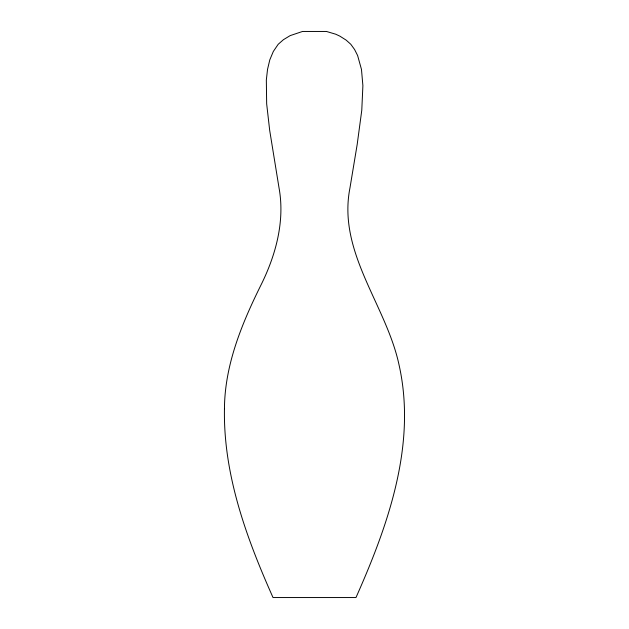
<?xml version="1.0" encoding="UTF-8"?>
<svg xmlns="http://www.w3.org/2000/svg" width="629" height="629" viewBox="0 0 629 629"><rect width="100%" height="100%" fill="white"/><g stroke="black" fill="none" stroke-linecap="round" stroke-linejoin="round"><path stroke-width="0.94" d="M224.451 408.716C223.264 474.683 246.521 538.149 273.025 597.55L355.975 597.55C387.975 525.522 416.901 444.672 399.077 365.048C386.316 304.994 337.199 252.323 349.983 187.812L357.201 144.371L361.777 110.264L362.894 85.678L361.478 69.426L357.61 55.517L354.599 49.526L350.801 44.282L346.162 40.13L339.833 36.128L335.76 34.225L326.435 31.45L302.565 31.45L290.166 35.617L283.443 39.682L278.199 44.282L273.324 51.46L269.794 59.865L267.522 69.426L266.334 80.025L266.665 103.832L269.684 130.352L279.017 187.812C285.008 220.575 276.115 253.951 261.798 283.364C242.338 322.473 224.734 364.277 224.451 408.716"/></g></svg>
